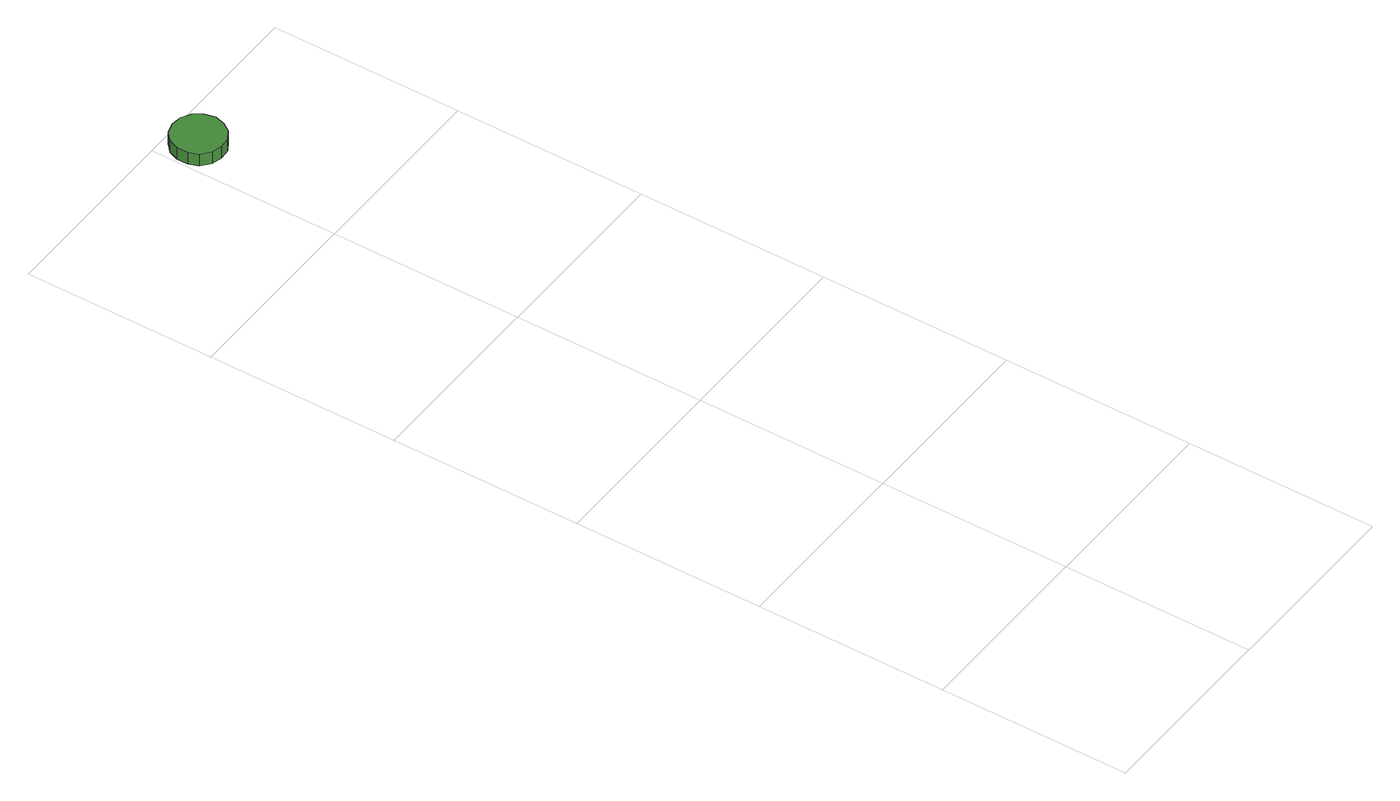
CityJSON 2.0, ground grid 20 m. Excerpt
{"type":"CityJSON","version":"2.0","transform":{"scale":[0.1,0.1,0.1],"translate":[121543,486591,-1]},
"CityObjects":{
"tree1":{"type":"SolitaryVegetationObject","attributes":{"function":"something"}},
"tree2":{"type":"SolitaryVegetationObject","attributes":{"function":"something"},"geometry":[{"type":"MultiSurface","lod":"1","boundaries":[[[0,1,2,3,4,5,6,7,8,9,10,11,12,13,14]],[[15,16,17,18,19,20,21,22,23,24,25,26,27,28,29]],[[0,29,28,1]],[[1,28,27,2]],[[2,27,26,3]],[[3,26,25,4]],[[4,25,24,5]],[[5,24,23,6]],[[6,23,22,7]],[[7,22,21,8]],[[8,21,20,9]],[[9,20,19,10]],[[10,19,18,11]],[[11,18,17,12]],[[12,17,16,13]],[[13,16,15,14]],[[14,15,29,0]]]}]}
},
"vertices":[
[58,969,22],[55,980,22],[49,989,22],[39,995,22],[28,996,22],[17,993,22],[8,985,22],[4,975,22],[4,963,22],[8,953,22],[17,945,22],[28,942,22],[39,943,22],[49,949,22],[55,958,22],[55,958,8],[49,949,8],[39,943,8],[28,942,8],[17,945,8],[8,953,8],[4,963,8],[4,975,8],[8,985,8],[17,993,8],[28,996,8],[39,995,8],[49,989,8],[55,980,8],[58,969,8]
]}
